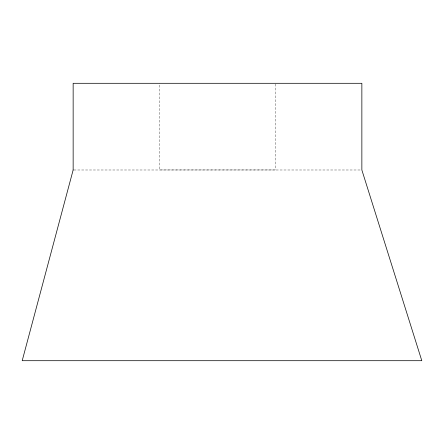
<?xml version="1.0" encoding="UTF-8"?>
<svg xmlns="http://www.w3.org/2000/svg" width="444" height="444" viewBox="0 0 444 444"><rect width="100%" height="100%" fill="white"/><g stroke="black" fill="none" stroke-linecap="round" stroke-linejoin="round"><path stroke-width="0.33" stroke-dasharray="2.22 1.67" d="M73.843 169.991L360.478 169.991M275.213 84.038L275.213 169.947L159.796 169.947L159.796 83.344"/><path stroke-width="0.67" d="M73.149 169.991L22.2 360.7L421.8 360.7L361.86 169.991L361.86 83.3L73.149 83.3L73.149 169.991"/></g></svg>
